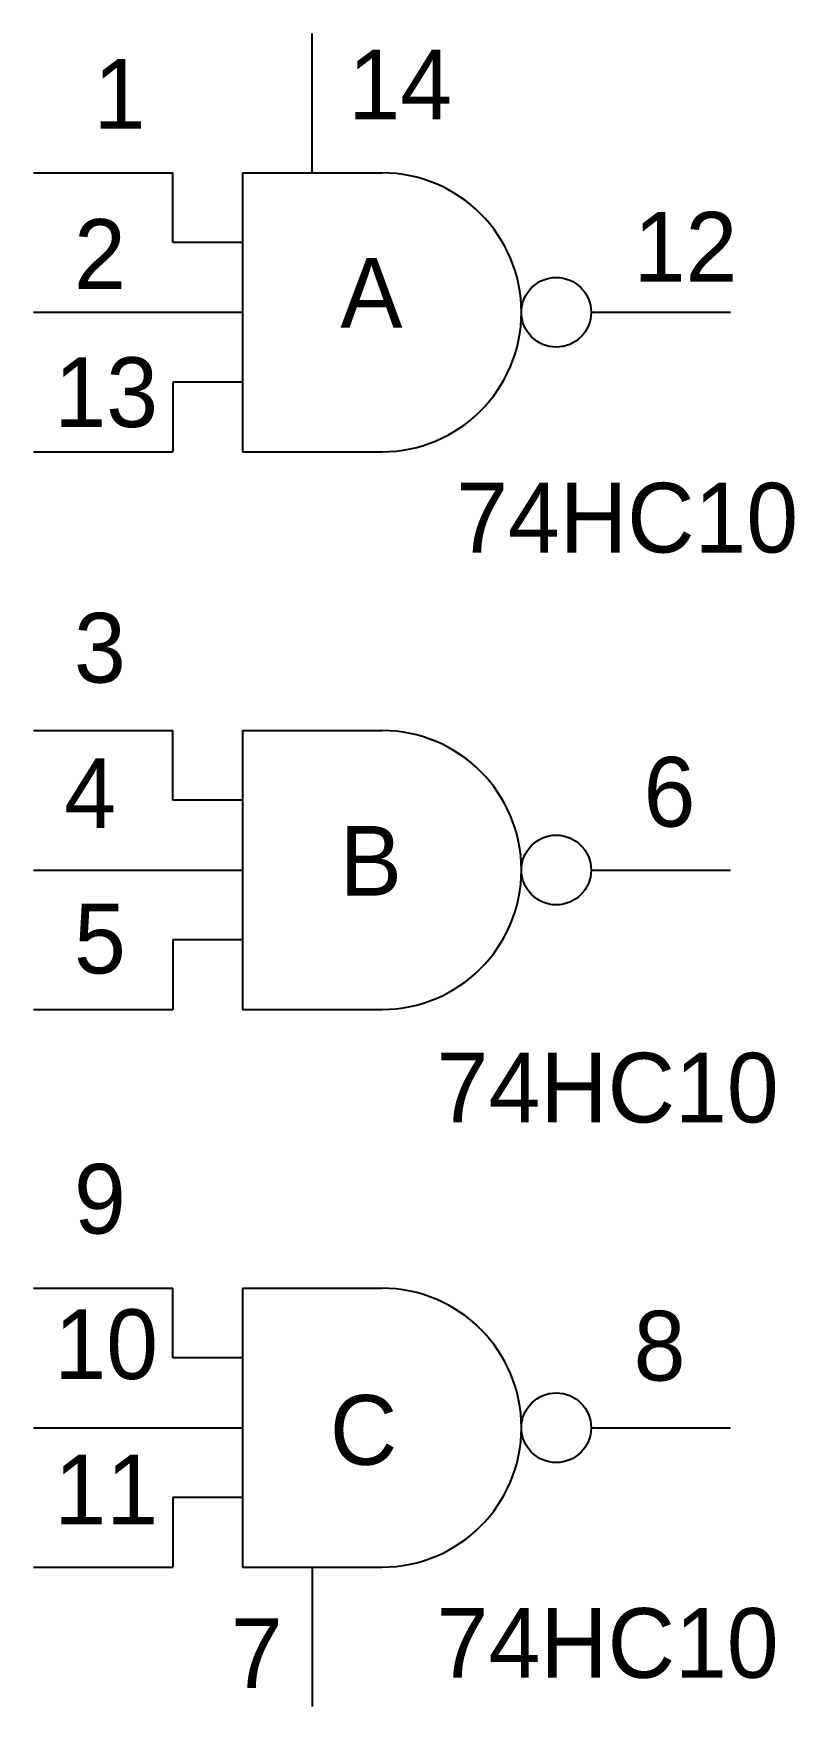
# Model space of a CAD drawing. Extents: x 5.8 to 6.35, y 12.6 to 13.8.
import ezdxf

# ---------------------------------------------------------------- set-up
doc = ezdxf.new("R2010")
doc.units = 0
doc.header["$MEASUREMENT"] = 0
doc.layers.get('0').update_dxf_attribs({"linetype": 'CONTINUOUS'})

msp = doc.modelspace()

# ---------------------------------------------------------------- linework, layer by layer
for p, q in [((6, 13.7), (6, 13.8)), ((5.8, 13.7), (5.9, 13.7)), ((5.9, 13.65), (5.9, 13.7)), ((5.95, 13.7), (5.95, 13.5)), ((5.95, 13.7), (6.05, 13.7)), ((5.95, 13.65), (5.9, 13.65)), ((5.8, 13.6), (5.9, 13.6)), ((5.9, 13.6), (5.95, 13.6)), ((6.2, 13.6), (6.3, 13.6)), ((5.95, 13.55), (5.9, 13.55)), ((5.9, 13.55), (5.9, 13.5)), ((5.8, 13.5), (5.9, 13.5)), ((5.95, 13.5), (6.05, 13.5)), ((5.8, 13.3), (5.9, 13.3)), ((5.9, 13.25), (5.9, 13.3)), ((5.95, 13.3), (6.05, 13.3)), ((5.95, 13.3), (5.95, 13.1)), ((5.95, 13.25), (5.9, 13.25)), ((5.8, 13.2), (5.9, 13.2)), ((5.9, 13.2), (5.95, 13.2)), ((6.2, 13.2), (6.3, 13.2)), ((5.9, 13.15), (5.9, 13.1)), ((5.95, 13.15), (5.9, 13.15)), ((5.8, 13.1), (5.9, 13.1)), ((5.95, 13.1), (6.05, 13.1)), ((5.8, 12.9), (5.9, 12.9)), ((5.9, 12.85), (5.9, 12.9)), ((5.95, 12.9), (5.95, 12.7)), ((5.95, 12.9), (6.05, 12.9)), ((5.95, 12.85), (5.9, 12.85)), ((5.8, 12.8), (5.9, 12.8)), ((5.9, 12.8), (5.95, 12.8)), ((6.2, 12.8), (6.3, 12.8)), ((5.95, 12.75), (5.9, 12.75)), ((5.9, 12.75), (5.9, 12.7)), ((5.8, 12.7), (5.9, 12.7)), ((5.95, 12.7), (6.05, 12.7)), ((6, 12.7), (6, 12.6))]:
    msp.add_line(p, q)
for centre in [(6.175, 13.6), (6.175, 13.2), (6.175, 12.8)]:
    msp.add_circle(centre, 0.025)
for centre in [(6.05, 13.6), (6.05, 13.2), (6.05, 12.8)]:
    msp.add_arc(centre, 0.1, 270, 90)

# ---------------------------------------------------------------- texts
for s, p in [('14', (6.0259, 13.7383)), ('1', (5.8431, 13.7316)), ('12', (6.2305, 13.622)), ('2', (5.8291, 13.6168)), ('A', (6.0201, 13.589)), ('13', (5.815, 13.5177)), ('74HC10', (6.1032, 13.4277)), ('3', (5.8291, 13.3344)), ('4', (5.8221, 13.2301)), ('6', (6.2376, 13.2311)), ('B', (6.0197, 13.1816)), ('5', (5.8291, 13.1258)), ('74HC10', (6.0892, 13.0189)), ('9', (5.8291, 12.9392)), ('10', (5.815, 12.8349)), ('8', (6.2305, 12.8338)), ('C', (6.0126, 12.7734)), ('11', (5.815, 12.7306)), ('7', (5.9415, 12.6132)), ('74HC10', (6.0892, 12.6206))]:
    msp.add_text(s, height=0.05).set_placement(p)

doc.saveas('drawing.dxf')
